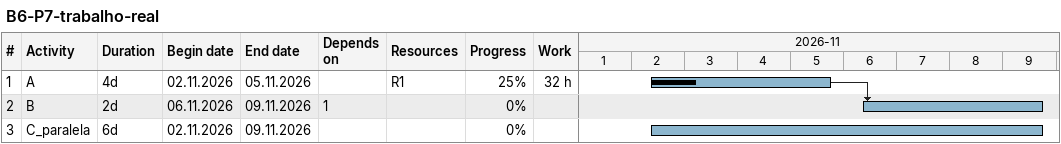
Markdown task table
B6-P7-trabalho-real

| ID | Task | Duration | Start | Finish | Predecessors | Resources | % complete | Work (h) |
|---|---|---|---|---|---|---|---|---|
| 1 | A | 4d | 2026-11-02 | 2026-11-05 |  | R1 | 25 | 32 |
| 2 | B | 2d | 2026-11-06 | 2026-11-09 | 1 |  | 0 |  |
| 3 | C_paralela | 6d | 2026-11-02 | 2026-11-09 |  |  | 0 |  |
